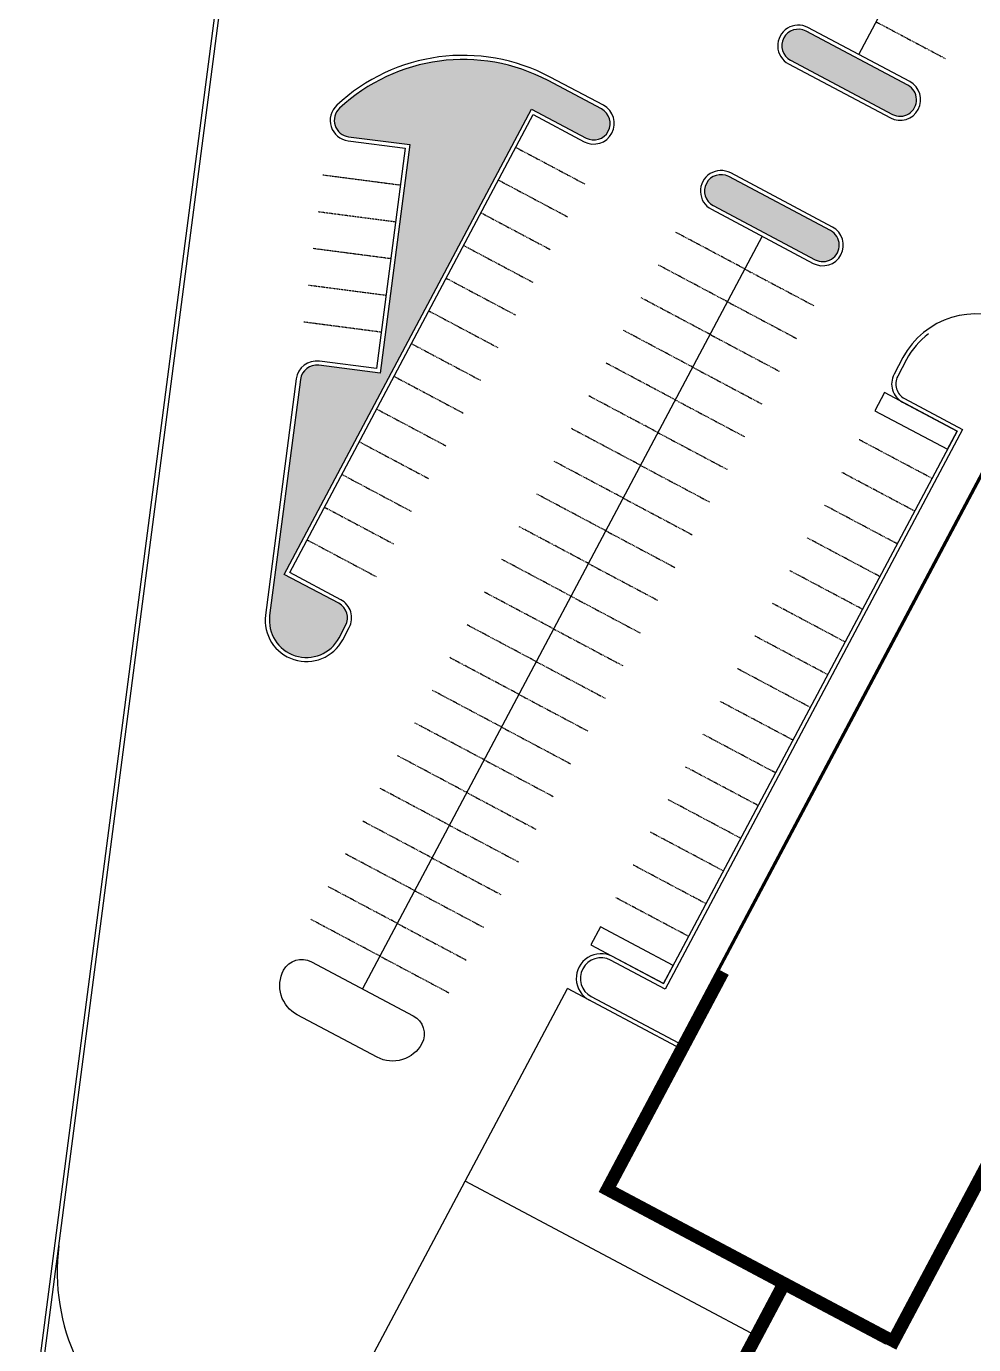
# Model space of a CAD drawing. Header units: feet. Extents: x 4566 to 6562, y 3176 to 5478.
# Drawn here: x 4570.1 to 4800.2, y 4113 to 4433.3 of the extents above; entities that cross this region are included whole.
import ezdxf

# ---------------------------------------------------------------- set-up
doc = ezdxf.new("R2010")
doc.units = ezdxf.units.FT
doc.header["$MEASUREMENT"] = 0
doc.linetypes.add('HIDDEN', pattern=[0.375, 0.25, -0.125])
for name, color, linetype in [('BLDG-CANOPIES', 11, 'Continuous'), ('BLDG-EXTENTS', 11, 'Continuous'), ('BLDG-EXTERIOR-STRUCTURES', 7, 'Continuous'), ('PKNG-EOP', 254, 'Continuous'), ('PKNG-STRP-AISLES', 7, 'Continuous'), ('PKNG-STRP-NO-PARKING-EXTENTS', 7, 'Continuous'), ('PKNG-STRP-STALLS', 7, 'HIDDEN'), ('PLNT-TURF', 92, 'Continuous')]:
    doc.layers.add(name, color=color, linetype=linetype)

msp = doc.modelspace()

# ---------------------------------------------------------------- hatches: boundary and pattern name
h = msp.add_hatch(color=7)
edge = h.paths.add_edge_path()
edge.add_line((4755.687391212134, 4425.046521916624), (4780.413200152468, 4411.90748191189))
edge.add_arc((4782.290205867431, 4415.439740331938), 4.00000000000098, 242.014283878297, 422.0142838783376)
edge.add_line((4784.167211582391, 4418.971998751987), (4759.441402642056, 4432.111038756718))
edge.add_arc((4757.564399269785, 4428.57877909179), 3.999999999998966, 62.01432187842765, 242.0142458781939)
h = msp.add_hatch(color=7)
edge = h.paths.add_edge_path()
edge.add_line((4648.334788221232, 4406.479159758083), (4663.209273582116, 4404.542749355086))
edge.add_line((4663.209273582116, 4404.542749355086), (4655.980008077584, 4349.011337341117))
edge.add_line((4655.980008077584, 4349.011337341117), (4641.105522716698, 4350.947747744116))
edge.add_arc((4640.589146609232, 4346.981218314547), 4.000000000000052, 82.58275725753437, 172.5827572575327)
edge.add_line((4636.622617179663, 4347.497594422013), (4629.154003868348, 4290.127638552546))
edge.add_arc((4638.078695084878, 4288.965792310745), 8.999999999999645, 172.5827572575238, 332.0142838783348)
edge.add_line((4646.026276529988, 4284.742529452084), (4647.60114271341, 4287.706204145509))
edge.add_arc((4644.06888429336, 4289.583209860469), 4.000000000000075, 332.0142838783491, 422.0142838783315)
edge.add_line((4645.945890008321, 4293.115468280517), (4632.699920933139, 4300.154239711621))
edge.add_line((4632.699920933139, 4300.154239711621), (4653.977729589707, 4340.19605641374))
edge.add_line((4653.977729589707, 4340.19605641374), (4692.764103811919, 4413.186509153161))
edge.add_line((4692.764103811919, 4413.186509153161), (4706.010072887098, 4406.147737722056))
edge.add_arc((4707.88707860206, 4409.679996142104), 3.999999999999323, 242.0142838783139, 422.01428387832)
edge.add_line((4709.764084317021, 4413.212254562152), (4696.823513234195, 4420.088740648072))
edge.add_arc((4676.176450369618, 4381.233898027542), 43.99999999999946, 62.0142838783146, 133.0888878888709)
edge.add_arc((4648.851164328698, 4410.445689187653), 4.000000000000498, 133.0888878888711, 262.5827572575344)
h = msp.add_hatch(color=7)
edge = h.paths.add_edge_path()
edge.add_line((4736.917334062522, 4389.72393771614), (4761.643143002856, 4376.584897711406))
edge.add_arc((4763.520148717819, 4380.117156131455), 4.00000000000098, 242.014283878297, 422.0142838783376)
edge.add_line((4765.39715443278, 4383.649414551504), (4740.671345492445, 4396.788454556235))
edge.add_arc((4738.794342120173, 4393.256194891307), 3.999999999998966, 62.01432187842765, 242.0142458781939)

# ---------------------------------------------------------------- linework, layer by layer
at = {"layer": 'BLDG-CANOPIES'}
for p, q in [((4709.239682185805, 4150.108903385652), (4805.631746506238, 4331.505090998538)), ((4778.707460548905, 4113.194442016355), (4875.099524869336, 4294.590629629241)), ((4752.215522398545, 4127.271984878568), (4709.239682185805, 4150.108903385652)), ((4717.021665243009, 4061.042139502666), (4752.215522398544, 4127.271984878567)), ((4752.215522398544, 4127.271984878567), (4778.707460548905, 4113.194442016355))]:
    msp.add_line(p, q, dxfattribs=at)
at = {"layer": 'BLDG-CANOPIES', "const_width": 0.5999999999999999}
msp.add_lwpolyline([(4738.284884513557, 4204.128465682472), (4805.755919894604, 4331.099380546695), (4874.958749440714, 4294.325710247736)], dxfattribs=at)
at = {"layer": 'BLDG-EXTENTS', "const_width": 3}
msp.add_lwpolyline([(5073.673893590608, 4187.371626969296), (5147.483376826195, 4148.150028383739), (5154.815430400264, 4161.947912837054), (5174.684384013035, 4151.389755690393), (5167.352330438966, 4137.591871237077), (5226.29689282352, 4106.269338368655), (5096.118725633774, 3861.292499194901), (4719.050139293638, 4061.662859267073), (4754.243996449175, 4127.892704642975), (4780.735934599534, 4113.815161780762), (4875.720244633742, 4292.562155578611), (4921.418837943115, 4268.278394141294), (4929.396112231703, 4283.290492426501), (4995.920312475943, 4247.940218128052), (4987.943038187355, 4232.928119842847), (5048.359374913596, 4200.823501259855), (5055.691428487665, 4214.621385713169), (5081.005947164677, 4201.169511422608)], close=True, dxfattribs=at)
msp.add_lwpolyline([(4752.919399541655, 4128.596581786086), (4711.268156236433, 4150.729623150059), (4739.344876972261, 4203.566027661745)], dxfattribs=at)
at = {"layer": 'BLDG-EXTERIOR-STRUCTURES'}
for p, q in [((4647.553916315394, 4097.956585230244), (4701.517830620546, 4199.509014806626)), ((4728.00973933542, 4185.431487586127), (4701.517830620546, 4199.509014806626)), ((4746.115253824919, 4115.792145013412), (4676.647504897305, 4152.706590740994))]:
    msp.add_line(p, q, dxfattribs=at)
at = {"layer": 'PKNG-EOP'}
for p, q in [((4571.134868297072, 4084.590226602309), (4625.164975628762, 4499.621068880001)), ((4710.233335745762, 4414.095319167164), (4697.292764662935, 4420.971805253083)), ((4634.052236966892, 4300.568052887893), (4693.177916988191, 4411.834193119408)), ((4693.177916988191, 4411.834193119408), (4705.540821458358, 4405.264673117043)), ((4648.205694194365, 4405.487527400692), (4662.088547197856, 4403.68021102456)), ((4662.088547197856, 4403.68021102456), (4655.117469747058, 4350.132063725378)), ((4782.972057792724, 4352.794312493266), (4780.821322077679, 4348.746933053659)), ((4655.117469747057, 4350.132063725377), (4641.234616743564, 4351.939380101509)), ((4635.63098482227, 4347.62668844888), (4628.162371510955, 4290.256732579413)), ((4782.890387959034, 4341.985352884897), (4796.136357034217, 4334.946581453791)), ((4796.136357034217, 4334.946581453791), (4724.810139865672, 4200.720761491966)), ((4646.415141437062, 4293.998532885529), (4634.052236966892, 4300.568052887893)), ((4646.909341135, 4284.273278023345), (4648.48420731842, 4287.236952716767)), ((4724.810139865672, 4200.720761491966), (4712.447235395503, 4207.290281494331))]:
    msp.add_line(p, q, dxfattribs=at)
for points in [[(4779.943948723729, 4411.02441730688, 0.9999999999999715), (4784.636463011133, 4419.855063357), (4759.910654070796, 4432.99410336173, 1.000000000000029), (4755.218139783393, 4424.163457311612)], [(4761.173891574117, 4375.701833106396, 0.9999999999999715), (4765.866405861521, 4384.532479156517), (4741.140596921185, 4397.671519161247, 1.000000000000029), (4736.448082633781, 4388.840873111129)]]:
    msp.add_lwpolyline(points, format="xyb", close=True, dxfattribs=at)
for centre, radius, start, end in [((4676.176450369617, 4381.233898027542), 45, 62.01428387831407, 133.0888878888702), ((4648.851164328698, 4410.445689187653), 5.000000000000377, 133.0888878888731, 262.5827572575256), ((4707.88707860206, 4409.679996142104), 5.000000000000171, 242.0142838783141, 62.01428387831414), ((4800.633349892963, 4343.409283918457), 20, 62.01428387831552, 152.0142838783088), ((4640.589146609232, 4346.981218314547), 5.00000000000026, 82.58275725753728, 172.5827572575269), ((4785.236645102736, 4346.400675909956), 4.999999999998188, 152.0142838782903, 242.0142838783044), ((4644.06888429336, 4289.58320986047), 4.999999999999794, 332.0142838783, 62.01428387831846), ((4638.078695084878, 4288.965792310746), 9.999999999999737, 172.5827572575314, 332.0142838783304), ((4709.63172682306, 4201.991893864257), 6.000000000002248, 62.01428387831073, 242.0142838783143)]:
    msp.add_arc(centre, radius, start, end, dxfattribs=at)
at = {"layer": 'PKNG-STRP-AISLES'}
for p, q in [((4772.273558540966, 4426.424583359365), (4844.069027138252, 4561.533467926205)), ((4748.810987103951, 4382.271353108761), (4651.675941354682, 4199.47697987128))]:
    msp.add_line(p, q, dxfattribs=at)
at = {"layer": 'PKNG-STRP-NO-PARKING-EXTENTS'}
for points in [[(4796.136357034217, 4334.94658145379), (4778.476322578315, 4344.33094172936), (4776.130065434613, 4339.9156187043), (4793.790099890515, 4330.531258428729)], [(4727.156397009376, 4205.136084517027), (4709.496362553474, 4214.520444792598), (4707.150105409772, 4210.105121767538), (4724.810139865674, 4200.720761491967)]]:
    msp.add_lwpolyline(points, close=True, dxfattribs=at)
at = {"layer": 'PKNG-STRP-NO-PARKING-EXTENTS', "flags": 128}
msp.add_lwpolyline([(4666.107911706209, 4186.145879700151, -0.4142135623731538), (4655.289383436189, 4182.835374289979), (4635.861962125921, 4193.158905722265, -0.4142135623732463), (4632.551456715752, 4203.977433992294, -0.414213562372961), (4639.313036884515, 4206.04649987365), (4664.03884582485, 4192.907459868914, -0.4142135623730701)], format="xyb", close=True, dxfattribs=at)
at = {"layer": 'PKNG-STRP-NO-PARKING-EXTENTS'}
msp.add_arc((4627.545329181773, 4130.591102497327), 50, 172.5827572575317, 237.7639998653406, dxfattribs=at)
at = {"layer": 'PKNG-STRP-STALLS'}
for p, q in [((4776.496821399633, 4434.372164804476), (4793.275048894861, 4425.456387658407)), ((4688.954654129527, 4403.886611674301), (4705.732881624756, 4394.970834528232)), ((4642.085686165605, 4397.208306318495), (4660.926700956059, 4394.755519808029)), ((4684.731391270862, 4395.939030229192), (4701.509618766093, 4387.023253083124)), ((4640.923839923806, 4388.283615101964), (4659.76485471426, 4385.830828591498)), ((4680.5081284122, 4387.991448784084), (4697.286355907429, 4379.075671638016)), ((4744.587724245285, 4374.323771663656), (4727.809496750057, 4383.239548809725)), ((4639.761993682007, 4379.358923885433), (4658.603008472461, 4376.906137374967)), ((4676.284865553536, 4380.043867338976), (4693.063093048766, 4371.128090192908)), ((4740.364461386621, 4366.376190218547), (4723.586233891393, 4375.291967364615)), ((4672.061602694872, 4372.096285893867), (4688.839830190102, 4363.1805087478)), ((4744.587724245287, 4374.323771663654), (4761.365951740517, 4365.407994517585)), ((4638.600147440207, 4370.434232668902), (4657.441162230662, 4367.981446158436)), ((4736.141198527958, 4358.428608773436), (4719.36297103273, 4367.344385919507)), ((4740.364461386623, 4366.376190218545), (4757.142688881853, 4357.460413072477)), ((4667.838339836208, 4364.148704448759), (4684.616567331438, 4355.232927302691)), ((4637.438301198408, 4361.509541452371), (4656.279315988862, 4359.056754941906)), ((4731.917935669295, 4350.481027328331), (4715.139708174067, 4359.3968044744)), ((4663.615076977545, 4356.201123003651), (4680.393304472775, 4347.285345857583)), ((4736.14119852796, 4358.428608773437), (4752.91942602319, 4349.512831627369)), ((4727.69467281063, 4342.533445883222), (4710.916445315403, 4351.44922302929)), ((4731.917935669297, 4350.481027328329), (4748.696163164526, 4341.565250182261)), ((4659.391814118881, 4348.253541558543), (4676.170041614111, 4339.337764412475)), ((4723.471409951967, 4334.585864438111), (4706.693182456738, 4343.501641584182)), ((4655.168551260217, 4340.305960113436), (4671.946778755447, 4331.390182967367)), ((4727.694672810632, 4342.53344588322), (4744.472900305863, 4333.617668737153)), ((4719.248147093303, 4326.638282993006), (4702.469919598076, 4335.554060139075)), ((4723.471409951969, 4334.585864438112), (4740.249637447198, 4325.670087292044)), ((4650.945288401554, 4332.358378668328), (4667.723515896783, 4323.442601522259)), ((4790.036088460592, 4323.466741588634), (4772.37605400469, 4332.851101864205)), ((4715.024884234639, 4318.690701547897), (4698.246656739411, 4327.606478693965)), ((4646.722025542889, 4324.410797223219), (4663.50025303812, 4315.495020077151)), ((4719.248147093305, 4326.638282993004), (4736.026374588535, 4317.722505846936)), ((4785.812825601928, 4315.519160143526), (4768.152791146026, 4324.903520419097)), ((4710.801621375976, 4310.743120102788), (4694.023393880747, 4319.658897248858)), ((4715.024884234641, 4318.690701547896), (4731.803111729871, 4309.774924401828)), ((4642.498762684226, 4316.46321577811), (4659.276990179456, 4307.547438632042)), ((4781.589562743264, 4307.571578698419), (4763.929528287361, 4316.95593897399)), ((4706.578358517312, 4302.795538657682), (4689.800131022084, 4311.711315803751)), ((4710.801621375977, 4310.743120102788), (4727.579848871207, 4301.82734295672)), ((4638.275499825562, 4308.515634333001), (4655.053727320793, 4299.599857186933)), ((4777.366299884599, 4299.623997253309), (4759.706265428696, 4309.00835752888)), ((4702.355095658648, 4294.847957212573), (4685.57686816342, 4303.763734358641)), ((4706.578358517314, 4302.79553865768), (4723.356586012544, 4293.879761511612)), ((4773.143037025934, 4291.676415808201), (4755.483002570033, 4301.060776083772)), ((4698.131832799984, 4286.900375767465), (4681.353605304756, 4295.816152913533)), ((4702.35509565865, 4294.847957212572), (4719.13332315388, 4285.932180066504)), ((4768.919774167271, 4283.728834363093), (4751.25973971137, 4293.113194638663)), ((4693.908569941318, 4278.95279432236), (4677.13034244609, 4287.868571468429)), ((4698.131832799985, 4286.900375767464), (4714.910060295216, 4277.984598621396)), ((4764.696511308607, 4275.781252917986), (4747.036476852705, 4285.165613193556)), ((4689.685307082654, 4271.005212877251), (4672.907079587426, 4279.920990023319)), ((4693.90856994132, 4278.952794322358), (4710.68679743655, 4270.03701717629)), ((4760.473248449943, 4267.833671472876), (4742.813213994041, 4277.218031748446)), ((4685.462044223991, 4263.057631432141), (4668.683816728762, 4271.973408578211)), ((4689.685307082656, 4271.00521287725), (4706.463534577886, 4262.089435731182)), ((4756.249985591278, 4259.886090027769), (4738.589951135376, 4269.270450303338)), ((4681.238781365328, 4255.110049987035), (4664.4605538701, 4264.025827133104)), ((4685.462044223993, 4263.057631432142), (4702.240271719223, 4254.141854286073)), ((4752.026722732615, 4251.938508582661), (4734.366688276713, 4261.32286885823)), ((4677.015518506663, 4247.162468541927), (4660.237291011435, 4256.078245687994)), ((4681.238781365329, 4255.110049987034), (4698.017008860559, 4246.194272840965)), ((4747.803459873951, 4243.990927137553), (4730.143425418049, 4253.375287413122)), ((4672.792255648, 4239.214887096816), (4656.014028152771, 4248.130664242886)), ((4677.015518506665, 4247.162468541925), (4693.793746001896, 4238.246691395857)), ((4743.580197015288, 4236.043345692445), (4725.920162559386, 4245.427705968014)), ((4668.568992789336, 4231.267305651711), (4651.790765294108, 4240.183082797779)), ((4672.792255648002, 4239.214887096817), (4689.570483143231, 4230.299109950748)), ((4739.356934156624, 4228.095764247337), (4721.696899700722, 4237.480124522906)), ((4664.345729930672, 4223.319724206602), (4647.567502435444, 4232.235501352669)), ((4668.568992789338, 4231.267305651709), (4685.347220284568, 4222.35152850564)), ((4735.133671297961, 4220.148182802229), (4717.473636842059, 4229.532543077798)), ((4660.122467072008, 4215.372142761494), (4643.344239576781, 4224.287919907561)), ((4664.345729930674, 4223.3197242066), (4681.123957425904, 4214.403947060532)), ((4730.910408439297, 4212.20060135712), (4713.250373983396, 4221.58496163269)), ((4655.899204213345, 4207.424561316386), (4639.120976718117, 4216.340338462453)), ((4660.12246707201, 4215.372142761491), (4676.900694567241, 4206.456365615423)), ((4655.899204213347, 4207.424561316386), (4672.677431708576, 4198.508784170317))]:
    msp.add_line(p, q, dxfattribs=at)
at = {"layer": 'PLNT-TURF'}
for p, q in [((4570.060706635945, 4084.085373962526), (4624.17334327137, 4499.750162906867)), ((4783.855122397736, 4352.325061064525), (4781.704386682691, 4348.277681624918)), ((4783.359639387776, 4342.868417489909), (4797.48867306797, 4335.360394630062)), ((4797.48867306797, 4335.360394630062), (4725.223953041943, 4199.368445458213)), ((4725.223953041944, 4199.368445458214), (4711.977983966763, 4206.407216889319)), ((4707.285469679357, 4197.576570839195), (4728.478990764161, 4186.314552191139))]:
    msp.add_line(p, q, dxfattribs=at)
at = {"layer": 'PLNT-TURF', "flags": 128}
for points in [[(4755.687391212134, 4425.046521916624), (4780.413200152468, 4411.90748191189, 1.000000000000154), (4784.167211582391, 4418.971998751987), (4759.441402642056, 4432.111038756718, 0.9999993367730644)], [(4648.334788221232, 4406.479159758083), (4663.209273582116, 4404.542749355086), (4655.980008077584, 4349.011337341117), (4641.105522716698, 4350.947747744116, 0.414213562373029), (4636.622617179663, 4347.497594422013), (4629.154003868348, 4290.127638552546, 0.834881525139839), (4646.026276529988, 4284.742529452084), (4647.60114271341, 4287.706204145509, 0.414213562373005), (4645.945890008321, 4293.115468280517), (4632.699920933139, 4300.154239711621), (4653.977729589707, 4340.19605641374), (4692.764103811919, 4413.186509153161), (4706.010072887098, 4406.147737722056, 0.9999999999998995), (4709.764084317021, 4413.212254562152), (4696.823513234195, 4420.088740648072, 0.3204614372717847), (4646.118635724606, 4413.366868303664, 0.6339699035975166)], [(4736.917334062522, 4389.72393771614), (4761.643143002856, 4376.584897711406, 1.000000000000154), (4765.39715443278, 4383.649414551504), (4740.671345492445, 4396.788454556235, 0.9999993367730644)]]:
    msp.add_lwpolyline(points, format="xyb", close=True, dxfattribs=at)
at = {"layer": 'PLNT-TURF'}
for centre, radius, start, end in [((4800.633349892963, 4343.409283918457), 19, 127.1132215079116, 152.0142838783088), ((4785.236645102736, 4346.400675909956), 3.99999999999852, 152.0142838783077, 242.0142838783193), ((4709.631727411534, 4201.991893551547), 5.000000000002892, 62.01429151469679, 242.0142762419327)]:
    msp.add_arc(centre, radius, start, end, dxfattribs=at)

doc.saveas('drawing.dxf')
